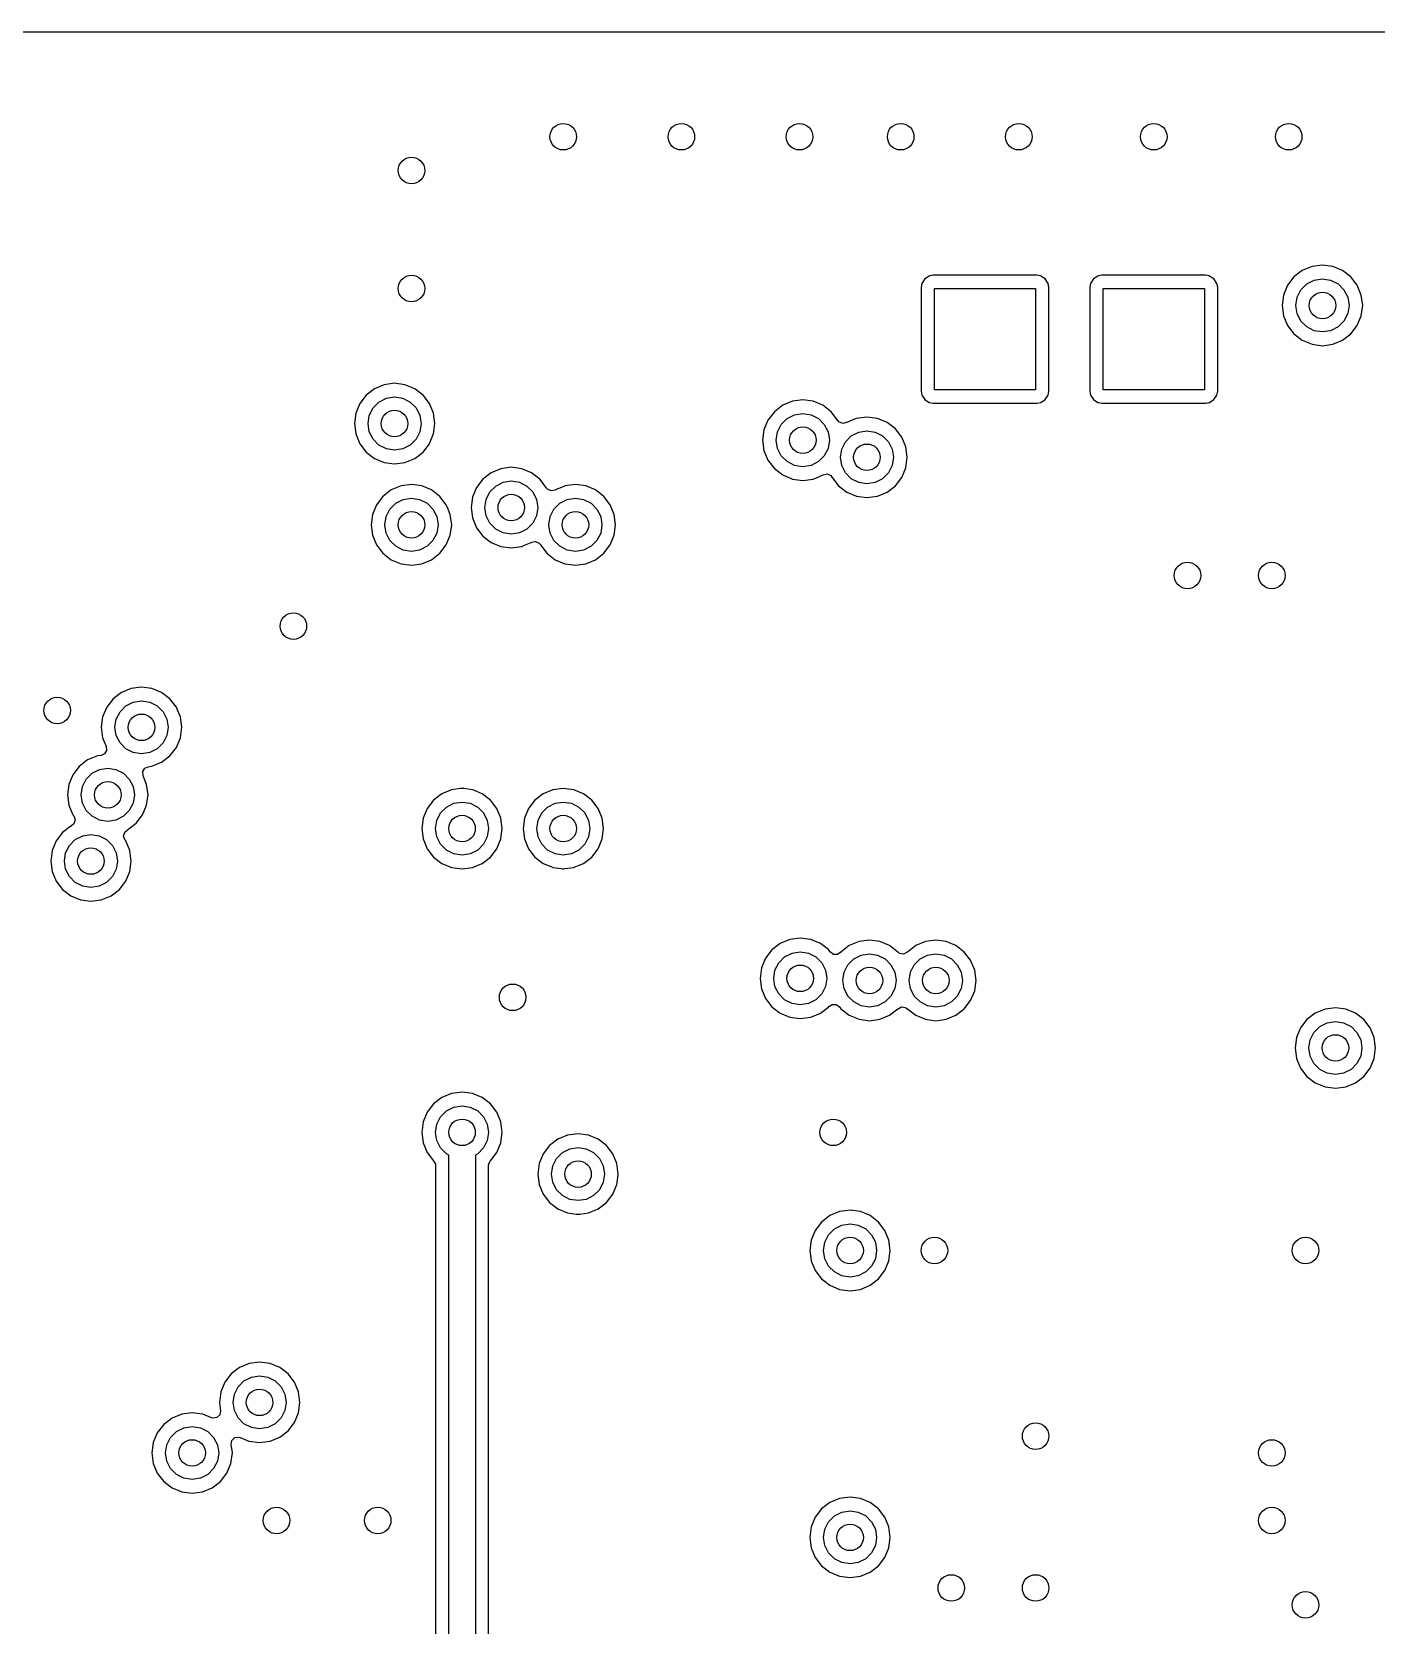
# Model space of a CAD drawing. Extents: x 3.91 to 7.47, y -4.88 to -2.92.
# Drawn here: x 5.654 to 6.451, y -3.86 to -2.915 of the extents above; entities that cross this region are included whole.
import ezdxf

# ---------------------------------------------------------------- set-up
doc = ezdxf.new("R2010")
doc.units = 0
doc.header["$MEASUREMENT"] = 0
doc.layers.add('BLACK', color=7, linetype='CONTINUOUS')

msp = doc.modelspace()

# ---------------------------------------------------------------- linework, layer by layer
at = {"layer": 'BLACK', "linetype": 'CONTINUOUS'}
for p, q in [((3.91047, -2.91541), (7.46688, -2.91541)), ((6.40675, -3.05687), (6.40181, -3.06066)), ((6.4125, -3.05448), (6.40675, -3.05687)), ((6.41867, -3.05367), (6.4125, -3.05448)), ((6.42485, -3.05448), (6.41867, -3.05367)), ((6.4306, -3.05687), (6.42485, -3.05448)), ((6.43554, -3.06066), (6.4306, -3.05687)), ((6.18124, -3.06444), (6.18078, -3.06674)), ((6.18078, -3.06674), (6.18078, -3.12829)), ((6.18298, -3.06183), (6.18124, -3.06444)), ((6.18559, -3.06008), (6.18298, -3.06183)), ((6.18597, -3.06001), (6.18559, -3.06008)), ((6.18686, -3.05983), (6.18597, -3.06001)), ((6.18597, -3.06001), (6.18597, -3.06001)), ((6.1879, -3.05962), (6.18686, -3.05983)), ((6.24945, -3.05962), (6.1879, -3.05962)), ((6.18867, -3.12752), (6.18867, -3.06752)), ((6.18867, -3.06752), (6.24867, -3.06752)), ((6.24867, -3.06752), (6.24867, -3.12752)), ((6.25049, -3.05983), (6.24945, -3.05962)), ((6.25138, -3.06001), (6.25049, -3.05983)), ((6.25175, -3.06008), (6.25138, -3.06001)), ((6.25138, -3.06001), (6.25138, -3.06001)), ((6.25437, -3.06183), (6.25175, -3.06008)), ((6.25611, -3.06444), (6.25437, -3.06183)), ((6.25657, -3.06674), (6.25611, -3.06444)), ((6.25657, -3.12829), (6.25657, -3.06674)), ((6.28124, -3.06444), (6.28078, -3.06674)), ((6.28078, -3.06674), (6.28078, -3.12829)), ((6.28298, -3.06183), (6.28124, -3.06444)), ((6.28559, -3.06008), (6.28298, -3.06183)), ((6.28597, -3.06001), (6.28559, -3.06008)), ((6.28686, -3.05983), (6.28597, -3.06001)), ((6.28597, -3.06001), (6.28597, -3.06001)), ((6.2879, -3.05962), (6.28686, -3.05983)), ((6.34945, -3.05962), (6.2879, -3.05962)), ((6.28867, -3.12752), (6.28867, -3.06752)), ((6.28867, -3.06752), (6.34867, -3.06752)), ((6.34867, -3.06752), (6.34867, -3.12752)), ((6.35049, -3.05983), (6.34945, -3.05962)), ((6.35138, -3.06001), (6.35049, -3.05983)), ((6.35175, -3.06008), (6.35138, -3.06001)), ((6.35138, -3.06001), (6.35138, -3.06001)), ((6.35437, -3.06183), (6.35175, -3.06008)), ((6.35611, -3.06444), (6.35437, -3.06183)), ((6.35657, -3.06674), (6.35611, -3.06444)), ((6.35657, -3.12829), (6.35657, -3.06674)), ((6.39802, -3.06559), (6.39564, -3.07135)), ((6.40181, -3.06066), (6.39802, -3.06559)), ((6.4037, -3.07265), (6.40593, -3.06826)), ((6.40593, -3.06826), (6.40942, -3.06478)), ((6.40942, -3.06478), (6.41381, -3.06254)), ((6.41381, -3.06254), (6.41867, -3.06177)), ((6.41867, -3.06177), (6.42354, -3.06254)), ((6.42354, -3.06254), (6.42793, -3.06478)), ((6.42793, -3.06478), (6.43142, -3.06826)), ((6.43142, -3.06826), (6.43365, -3.07265)), ((6.43933, -3.06559), (6.43554, -3.06066)), ((6.44171, -3.07135), (6.43933, -3.06559)), ((6.39564, -3.07135), (6.39483, -3.07752)), ((6.39483, -3.07752), (6.39564, -3.08369)), ((6.40293, -3.07752), (6.4037, -3.07265)), ((6.4037, -3.08238), (6.40293, -3.07752)), ((6.43365, -3.07265), (6.43442, -3.07752)), ((6.43442, -3.07752), (6.43365, -3.08238)), ((6.44252, -3.07752), (6.44171, -3.07135)), ((6.44171, -3.08369), (6.44252, -3.07752)), ((6.39564, -3.08369), (6.39802, -3.08944)), ((6.40593, -3.08677), (6.4037, -3.08238)), ((6.40942, -3.09026), (6.40593, -3.08677)), ((6.43142, -3.08677), (6.42793, -3.09026)), ((6.43365, -3.08238), (6.43142, -3.08677)), ((6.43933, -3.08944), (6.44171, -3.08369)), ((6.39802, -3.08944), (6.40181, -3.09438)), ((6.40181, -3.09438), (6.40675, -3.09817)), ((6.41381, -3.09249), (6.40942, -3.09026)), ((6.41867, -3.09326), (6.41381, -3.09249)), ((6.42354, -3.09249), (6.41867, -3.09326)), ((6.42793, -3.09026), (6.42354, -3.09249)), ((6.4306, -3.09817), (6.43554, -3.09438)), ((6.43554, -3.09438), (6.43933, -3.08944)), ((6.40675, -3.09817), (6.4125, -3.10055)), ((6.4125, -3.10055), (6.41867, -3.10136)), ((6.41867, -3.10136), (6.42485, -3.10055)), ((6.42485, -3.10055), (6.4306, -3.09817)), ((5.8625, -3.12448), (5.85675, -3.12687)), ((5.86867, -3.12367), (5.8625, -3.12448)), ((5.87485, -3.12448), (5.86867, -3.12367)), ((5.8806, -3.12687), (5.87485, -3.12448)), ((5.85181, -3.13066), (5.84802, -3.13559)), ((5.85675, -3.12687), (5.85181, -3.13066)), ((5.85942, -3.13478), (5.86381, -3.13254)), ((5.86381, -3.13254), (5.86867, -3.13177)), ((5.86867, -3.13177), (5.87354, -3.13254)), ((5.87354, -3.13254), (5.87793, -3.13478)), ((5.88246, -3.12829), (5.8806, -3.12687)), ((5.88554, -3.13066), (5.88246, -3.12829)), ((5.88933, -3.13559), (5.88554, -3.13066)), ((6.10449, -3.1343), (6.09874, -3.13668)), ((6.11066, -3.13349), (6.10449, -3.1343)), ((6.11684, -3.1343), (6.11066, -3.13349)), ((6.12259, -3.13668), (6.11684, -3.1343)), ((6.18078, -3.12829), (6.18124, -3.1306)), ((6.18124, -3.1306), (6.18298, -3.13321)), ((6.18298, -3.13321), (6.18559, -3.13495)), ((6.24867, -3.12752), (6.18867, -3.12752)), ((6.25175, -3.13495), (6.25437, -3.13321)), ((6.25437, -3.13321), (6.25611, -3.1306)), ((6.25611, -3.1306), (6.25657, -3.12829)), ((6.28078, -3.12829), (6.28124, -3.1306)), ((6.28124, -3.1306), (6.28298, -3.13321)), ((6.28298, -3.13321), (6.28559, -3.13495)), ((6.34867, -3.12752), (6.28867, -3.12752)), ((6.35175, -3.13495), (6.35437, -3.13321)), ((6.35437, -3.13321), (6.35611, -3.1306)), ((6.35611, -3.1306), (6.35657, -3.12829)), ((5.84564, -3.14135), (5.84483, -3.14752)), ((5.84802, -3.13559), (5.84564, -3.14135)), ((5.85293, -3.14752), (5.8537, -3.14265)), ((5.8537, -3.14265), (5.85593, -3.13826)), ((5.85593, -3.13826), (5.85942, -3.13478)), ((5.87793, -3.13478), (5.88142, -3.13826)), ((5.88142, -3.13826), (5.88365, -3.14265)), ((5.88365, -3.14265), (5.88442, -3.14752)), ((5.89171, -3.14135), (5.88933, -3.13559)), ((5.89252, -3.14752), (5.89171, -3.14135)), ((6.0938, -3.14047), (6.09001, -3.14541)), ((6.09874, -3.13668), (6.0938, -3.14047)), ((6.10141, -3.14459), (6.1058, -3.14236)), ((6.1058, -3.14236), (6.11066, -3.14159)), ((6.11066, -3.14159), (6.11553, -3.14236)), ((6.11553, -3.14236), (6.11992, -3.14459)), ((6.12753, -3.14047), (6.12259, -3.13668)), ((6.13132, -3.14541), (6.12753, -3.14047)), ((6.14867, -3.14367), (6.1425, -3.14448)), ((6.15485, -3.14448), (6.14867, -3.14367)), ((6.18559, -3.13495), (6.18597, -3.13503)), ((6.18597, -3.13503), (6.18597, -3.13503)), ((6.18597, -3.13503), (6.18686, -3.1352)), ((6.18686, -3.1352), (6.1879, -3.13541)), ((6.1879, -3.13541), (6.24945, -3.13541)), ((6.24945, -3.13541), (6.25049, -3.1352)), ((6.25049, -3.1352), (6.25138, -3.13503)), ((6.25138, -3.13503), (6.25175, -3.13495)), ((6.25138, -3.13503), (6.25138, -3.13503)), ((6.28559, -3.13495), (6.28597, -3.13503)), ((6.28597, -3.13503), (6.28597, -3.13503)), ((6.28597, -3.13503), (6.28686, -3.1352)), ((6.28686, -3.1352), (6.2879, -3.13541)), ((6.2879, -3.13541), (6.34945, -3.13541)), ((6.34945, -3.13541), (6.35049, -3.1352)), ((6.35049, -3.1352), (6.35138, -3.13503)), ((6.35138, -3.13503), (6.35175, -3.13495)), ((6.35138, -3.13503), (6.35138, -3.13503)), ((5.84483, -3.14752), (5.84564, -3.15369)), ((5.8537, -3.15238), (5.85293, -3.14752)), ((5.85593, -3.15677), (5.8537, -3.15238)), ((5.88365, -3.15238), (5.88142, -3.15677)), ((5.88442, -3.14752), (5.88365, -3.15238)), ((5.89171, -3.15369), (5.89252, -3.14752)), ((6.08763, -3.15116), (6.08682, -3.15733)), ((6.09001, -3.14541), (6.08763, -3.15116)), ((6.09492, -3.15733), (6.09569, -3.15247)), ((6.09569, -3.15247), (6.09792, -3.14808)), ((6.09792, -3.14808), (6.10141, -3.14459)), ((6.11992, -3.14459), (6.1234, -3.14808)), ((6.1234, -3.14808), (6.12564, -3.15247)), ((6.12564, -3.15247), (6.12641, -3.15733)), ((6.13138, -3.14558), (6.13132, -3.14541)), ((6.13211, -3.14647), (6.13138, -3.14558)), ((6.13431, -3.14745), (6.13211, -3.14647)), ((6.13663, -3.14696), (6.13431, -3.14745)), ((6.13675, -3.14687), (6.13663, -3.14696)), ((6.13999, -3.14553), (6.13675, -3.14687)), ((6.13942, -3.15478), (6.14381, -3.15254)), ((6.14227, -3.14458), (6.13999, -3.14553)), ((6.1425, -3.14448), (6.14227, -3.14458)), ((6.14381, -3.15254), (6.14867, -3.15177)), ((6.14867, -3.15177), (6.15354, -3.15254)), ((6.15354, -3.15254), (6.15793, -3.15478)), ((6.1606, -3.14687), (6.15485, -3.14448)), ((6.16554, -3.15066), (6.1606, -3.14687)), ((6.16933, -3.15559), (6.16554, -3.15066)), ((5.84564, -3.15369), (5.84802, -3.15944)), ((5.84802, -3.15944), (5.85181, -3.16438)), ((5.85942, -3.16026), (5.85593, -3.15677)), ((5.86381, -3.16249), (5.85942, -3.16026)), ((5.86867, -3.16326), (5.86381, -3.16249)), ((5.87354, -3.16249), (5.86867, -3.16326)), ((5.87793, -3.16026), (5.87354, -3.16249)), ((5.88142, -3.15677), (5.87793, -3.16026)), ((5.88554, -3.16438), (5.88933, -3.15944)), ((5.88933, -3.15944), (5.8902, -3.15733)), ((5.8902, -3.15733), (5.89171, -3.15369)), ((6.08682, -3.15733), (6.08763, -3.16351)), ((6.09569, -3.1622), (6.09492, -3.15733)), ((6.09792, -3.16659), (6.09569, -3.1622)), ((6.12564, -3.1622), (6.1234, -3.16659)), ((6.12641, -3.15733), (6.12564, -3.1622)), ((6.13293, -3.16752), (6.1337, -3.16265)), ((6.1337, -3.16265), (6.13593, -3.15826)), ((6.13593, -3.15826), (6.13942, -3.15478)), ((6.15793, -3.15478), (6.16142, -3.15826)), ((6.16142, -3.15826), (6.16365, -3.16265)), ((6.16365, -3.16265), (6.16442, -3.16752)), ((6.17171, -3.16135), (6.16933, -3.15559)), ((6.17252, -3.16752), (6.17171, -3.16135)), ((5.85181, -3.16438), (5.85675, -3.16817)), ((5.85675, -3.16817), (5.8625, -3.17055)), ((5.8625, -3.17055), (5.86867, -3.17136)), ((5.86867, -3.17136), (5.87485, -3.17055)), ((5.87485, -3.17055), (5.8806, -3.16817)), ((5.8806, -3.16817), (5.88554, -3.16438)), ((6.08763, -3.16351), (6.09001, -3.16926)), ((6.09001, -3.16926), (6.0938, -3.1742)), ((6.10141, -3.17008), (6.09792, -3.16659)), ((6.1058, -3.17231), (6.10141, -3.17008)), ((6.11992, -3.17008), (6.11553, -3.17231)), ((6.1234, -3.16659), (6.11992, -3.17008)), ((6.1337, -3.17238), (6.13293, -3.16752)), ((6.16442, -3.16752), (6.16365, -3.17238)), ((6.17171, -3.17369), (6.17252, -3.16752)), ((5.921, -3.18044), (5.91721, -3.18537)), ((5.92594, -3.17665), (5.921, -3.18044)), ((5.93169, -3.17426), (5.92594, -3.17665)), ((5.93786, -3.17345), (5.93169, -3.17426)), ((5.93299, -3.18232), (5.93786, -3.18155)), ((5.94403, -3.17426), (5.93786, -3.17345)), ((5.93786, -3.18155), (5.94273, -3.18232)), ((5.94978, -3.17665), (5.94403, -3.17426)), ((5.95472, -3.18044), (5.94978, -3.17665)), ((5.95851, -3.18537), (5.95472, -3.18044)), ((6.0938, -3.1742), (6.09874, -3.17799)), ((6.09874, -3.17799), (6.10449, -3.18037)), ((6.10449, -3.18037), (6.11066, -3.18118)), ((6.11066, -3.17308), (6.1058, -3.17231)), ((6.11553, -3.17231), (6.11066, -3.17308)), ((6.11066, -3.18118), (6.11684, -3.18037)), ((6.11684, -3.18037), (6.11908, -3.17944)), ((6.11908, -3.17944), (6.12235, -3.17808)), ((6.12235, -3.17808), (6.12259, -3.17799)), ((6.12259, -3.17799), (6.12271, -3.17789)), ((6.12271, -3.17789), (6.12503, -3.1774)), ((6.12503, -3.1774), (6.12723, -3.17838)), ((6.12723, -3.17838), (6.12796, -3.17928)), ((6.12796, -3.17928), (6.12802, -3.17944)), ((6.12802, -3.17944), (6.13181, -3.18438)), ((6.13593, -3.17677), (6.1337, -3.17238)), ((6.13942, -3.18026), (6.13593, -3.17677)), ((6.14381, -3.18249), (6.13942, -3.18026)), ((6.15793, -3.18026), (6.15354, -3.18249)), ((6.16142, -3.17677), (6.15793, -3.18026)), ((6.16365, -3.17238), (6.16142, -3.17677)), ((6.16554, -3.18438), (6.16933, -3.17944)), ((6.16933, -3.17944), (6.17171, -3.17369)), ((5.86181, -3.19066), (5.85802, -3.19559)), ((5.86675, -3.18687), (5.86181, -3.19066)), ((5.8725, -3.18448), (5.86675, -3.18687)), ((5.87867, -3.18367), (5.8725, -3.18448)), ((5.88485, -3.18448), (5.87867, -3.18367)), ((5.8906, -3.18687), (5.88485, -3.18448)), ((5.89554, -3.19066), (5.8906, -3.18687)), ((5.89933, -3.19559), (5.89554, -3.19066)), ((5.91483, -3.19113), (5.91401, -3.1973)), ((5.91721, -3.18537), (5.91483, -3.19113)), ((5.92288, -3.19243), (5.92512, -3.18804)), ((5.92512, -3.18804), (5.9286, -3.18456)), ((5.9286, -3.18456), (5.93299, -3.18232)), ((5.94273, -3.18232), (5.94712, -3.18456)), ((5.94712, -3.18456), (5.9506, -3.18804)), ((5.9506, -3.18804), (5.95284, -3.19243)), ((5.95858, -3.18555), (5.95851, -3.18537)), ((5.95932, -3.18646), (5.95858, -3.18555)), ((5.96152, -3.18744), (5.95932, -3.18646)), ((5.96383, -3.18695), (5.96152, -3.18744)), ((5.96394, -3.18687), (5.96383, -3.18695)), ((5.96754, -3.18537), (5.96394, -3.18687)), ((5.96945, -3.18458), (5.96754, -3.18537)), ((5.96969, -3.18448), (5.96945, -3.18458)), ((5.97586, -3.18367), (5.96969, -3.18448)), ((5.98203, -3.18448), (5.97586, -3.18367)), ((5.98778, -3.18687), (5.98203, -3.18448)), ((5.99272, -3.19066), (5.98778, -3.18687)), ((5.99651, -3.19559), (5.99272, -3.19066)), ((6.13181, -3.18438), (6.13675, -3.18817)), ((6.13675, -3.18817), (6.1425, -3.19055)), ((6.1425, -3.19055), (6.14867, -3.19136)), ((6.14867, -3.18326), (6.14381, -3.18249)), ((6.15354, -3.18249), (6.14867, -3.18326)), ((6.14867, -3.19136), (6.15485, -3.19055)), ((6.15485, -3.19055), (6.1606, -3.18817)), ((6.1606, -3.18817), (6.16145, -3.18752)), ((6.16145, -3.18752), (6.16554, -3.18438)), ((5.85802, -3.19559), (5.85564, -3.20135)), ((5.8637, -3.20265), (5.86593, -3.19826)), ((5.86593, -3.19826), (5.86942, -3.19478)), ((5.86942, -3.19478), (5.87381, -3.19254)), ((5.87381, -3.19254), (5.87867, -3.19177)), ((5.87867, -3.19177), (5.88354, -3.19254)), ((5.88354, -3.19254), (5.88793, -3.19478)), ((5.88793, -3.19478), (5.89142, -3.19826)), ((5.89142, -3.19826), (5.89365, -3.20265)), ((5.90003, -3.1973), (5.89933, -3.19559)), ((5.90171, -3.20135), (5.90003, -3.1973)), ((5.91401, -3.1973), (5.91483, -3.20347)), ((5.92211, -3.1973), (5.92288, -3.19243)), ((5.92288, -3.20216), (5.92211, -3.1973)), ((5.95284, -3.19243), (5.95361, -3.1973)), ((5.95361, -3.1973), (5.95284, -3.20216)), ((5.96088, -3.20265), (5.96312, -3.19826)), ((5.96312, -3.19826), (5.9666, -3.19478)), ((5.9666, -3.19478), (5.97099, -3.19254)), ((5.97099, -3.19254), (5.97586, -3.19177)), ((5.97586, -3.19177), (5.98073, -3.19254)), ((5.98073, -3.19254), (5.98512, -3.19478)), ((5.98512, -3.19478), (5.9886, -3.19826)), ((5.9886, -3.19826), (5.99084, -3.20265)), ((5.99889, -3.20135), (5.99651, -3.19559)), ((5.85564, -3.20135), (5.85483, -3.20752)), ((5.85483, -3.20752), (5.85564, -3.21369)), ((5.86293, -3.20752), (5.8637, -3.20265)), ((5.8637, -3.21238), (5.86293, -3.20752)), ((5.89365, -3.20265), (5.89442, -3.20752)), ((5.89442, -3.20752), (5.89365, -3.21238)), ((5.90252, -3.20752), (5.90171, -3.20135)), ((5.90171, -3.21369), (5.90252, -3.20752)), ((5.91483, -3.20347), (5.91721, -3.20922)), ((5.91721, -3.20922), (5.921, -3.21416)), ((5.92512, -3.20655), (5.92288, -3.20216)), ((5.9286, -3.21004), (5.92512, -3.20655)), ((5.9506, -3.20655), (5.94712, -3.21004)), ((5.95284, -3.20216), (5.9506, -3.20655)), ((5.96011, -3.20752), (5.96088, -3.20265)), ((5.96088, -3.21238), (5.96011, -3.20752)), ((5.99084, -3.20265), (5.99161, -3.20752)), ((5.99161, -3.20752), (5.99084, -3.21238)), ((5.99971, -3.20752), (5.99889, -3.20135)), ((5.99889, -3.21369), (5.99971, -3.20752)), ((5.85564, -3.21369), (5.85802, -3.21944)), ((5.85802, -3.21944), (5.86181, -3.22438)), ((5.86593, -3.21677), (5.8637, -3.21238)), ((5.86942, -3.22026), (5.86593, -3.21677)), ((5.89142, -3.21677), (5.88793, -3.22026)), ((5.89365, -3.21238), (5.89142, -3.21677)), ((5.89554, -3.22438), (5.89933, -3.21944)), ((5.89933, -3.21944), (5.90171, -3.21369)), ((5.921, -3.21416), (5.92594, -3.21795)), ((5.92594, -3.21795), (5.93169, -3.22033)), ((5.93299, -3.21227), (5.9286, -3.21004)), ((5.93786, -3.21305), (5.93299, -3.21227)), ((5.94273, -3.21227), (5.93786, -3.21305)), ((5.94712, -3.21004), (5.94273, -3.21227)), ((5.94569, -3.21964), (5.94955, -3.21805)), ((5.94955, -3.21805), (5.94978, -3.21795)), ((5.94978, -3.21795), (5.94989, -3.21786)), ((5.94989, -3.21786), (5.9522, -3.21737)), ((5.9522, -3.21737), (5.9544, -3.21835)), ((5.9544, -3.21835), (5.95513, -3.21926)), ((5.95513, -3.21926), (5.95521, -3.21944)), ((5.95521, -3.21944), (5.959, -3.22438)), ((5.96312, -3.21677), (5.96088, -3.21238)), ((5.9666, -3.22026), (5.96312, -3.21677)), ((5.9886, -3.21677), (5.98512, -3.22026)), ((5.99084, -3.21238), (5.9886, -3.21677)), ((5.99272, -3.22438), (5.99651, -3.21944)), ((5.99651, -3.21944), (5.99889, -3.21369)), ((5.86181, -3.22438), (5.86675, -3.22817)), ((5.86675, -3.22817), (5.8725, -3.23055)), ((5.87381, -3.22249), (5.86942, -3.22026)), ((5.87867, -3.22326), (5.87381, -3.22249)), ((5.88354, -3.22249), (5.87867, -3.22326)), ((5.88793, -3.22026), (5.88354, -3.22249)), ((5.88485, -3.23055), (5.8906, -3.22817)), ((5.8906, -3.22817), (5.89554, -3.22438)), ((5.93169, -3.22033), (5.93786, -3.22114)), ((5.93786, -3.22114), (5.94403, -3.22033)), ((5.94403, -3.22033), (5.94569, -3.21964)), ((5.959, -3.22438), (5.96394, -3.22817)), ((5.96394, -3.22817), (5.96969, -3.23055)), ((5.97099, -3.22249), (5.9666, -3.22026)), ((5.97586, -3.22326), (5.97099, -3.22249)), ((5.98073, -3.22249), (5.97586, -3.22326)), ((5.98512, -3.22026), (5.98073, -3.22249)), ((5.98203, -3.23055), (5.98778, -3.22817)), ((5.98778, -3.22817), (5.99272, -3.22438)), ((5.8725, -3.23055), (5.87867, -3.23136)), ((5.87867, -3.23136), (5.88485, -3.23055)), ((5.96969, -3.23055), (5.97586, -3.23136)), ((5.97586, -3.23136), (5.98203, -3.23055)), ((5.71867, -3.30367), (5.7125, -3.30448)), ((5.72485, -3.30448), (5.71867, -3.30367)), ((5.70181, -3.31066), (5.69802, -3.31559)), ((5.70675, -3.30687), (5.70181, -3.31066)), ((5.7125, -3.30448), (5.70675, -3.30687)), ((5.70942, -3.31478), (5.71381, -3.31254)), ((5.71381, -3.31254), (5.71867, -3.31177)), ((5.71867, -3.31177), (5.72354, -3.31254)), ((5.72354, -3.31254), (5.72793, -3.31478)), ((5.7306, -3.30687), (5.72485, -3.30448)), ((5.73554, -3.31066), (5.7306, -3.30687)), ((5.73933, -3.31559), (5.73554, -3.31066)), ((5.69564, -3.32135), (5.69483, -3.32752)), ((5.69802, -3.31559), (5.69564, -3.32135)), ((5.70293, -3.32752), (5.7037, -3.32265)), ((5.7037, -3.32265), (5.70593, -3.31826)), ((5.70593, -3.31826), (5.70942, -3.31478)), ((5.72793, -3.31478), (5.73142, -3.31826)), ((5.73142, -3.31826), (5.73365, -3.32265)), ((5.73365, -3.32265), (5.73442, -3.32752)), ((5.74023, -3.31777), (5.73933, -3.31559)), ((5.74171, -3.32135), (5.74023, -3.31777)), ((5.74252, -3.32752), (5.74171, -3.32135)), ((5.69483, -3.32752), (5.69564, -3.33369)), ((5.7037, -3.33238), (5.70293, -3.32752)), ((5.70593, -3.33677), (5.7037, -3.33238)), ((5.73365, -3.33238), (5.73142, -3.33677)), ((5.73442, -3.32752), (5.73365, -3.33238)), ((5.74171, -3.33369), (5.74252, -3.32752)), ((5.69564, -3.33369), (5.69754, -3.33827)), ((5.69796, -3.34124), (5.69671, -3.3433)), ((5.69754, -3.33827), (5.69778, -3.33884)), ((5.69778, -3.33884), (5.69796, -3.34124)), ((5.70942, -3.34026), (5.70593, -3.33677)), ((5.71381, -3.34249), (5.70942, -3.34026)), ((5.72793, -3.34026), (5.72354, -3.34249)), ((5.73142, -3.33677), (5.72793, -3.34026)), ((5.73554, -3.34438), (5.73933, -3.33944)), ((5.73933, -3.33944), (5.74171, -3.33369)), ((5.68181, -3.35066), (5.67802, -3.35559)), ((5.68675, -3.34687), (5.68181, -3.35066)), ((5.6925, -3.34448), (5.68675, -3.34687)), ((5.69468, -3.3442), (5.6925, -3.34448)), ((5.69671, -3.3433), (5.69468, -3.3442)), ((5.71867, -3.34326), (5.71381, -3.34249)), ((5.72354, -3.34249), (5.71867, -3.34326)), ((5.72064, -3.35174), (5.72267, -3.35084)), ((5.72267, -3.35084), (5.72485, -3.35055)), ((5.72485, -3.35055), (5.7306, -3.34817)), ((5.7306, -3.34817), (5.73554, -3.34438)), ((5.67802, -3.35559), (5.67564, -3.36135)), ((5.6837, -3.36265), (5.68593, -3.35826)), ((5.68593, -3.35826), (5.68942, -3.35478)), ((5.68942, -3.35478), (5.69381, -3.35254)), ((5.69381, -3.35254), (5.69867, -3.35177)), ((5.69867, -3.35177), (5.70354, -3.35254)), ((5.70354, -3.35254), (5.70793, -3.35478)), ((5.70793, -3.35478), (5.71142, -3.35826)), ((5.71142, -3.35826), (5.71365, -3.36265)), ((5.71938, -3.35379), (5.72064, -3.35174)), ((5.71957, -3.35619), (5.71938, -3.35379)), ((5.72171, -3.36135), (5.71957, -3.35619)), ((5.67564, -3.36135), (5.67483, -3.36752)), ((5.67483, -3.36752), (5.67564, -3.37369)), ((5.68293, -3.36752), (5.6837, -3.36265)), ((5.6837, -3.37238), (5.68293, -3.36752)), ((5.71365, -3.36265), (5.71442, -3.36752)), ((5.71442, -3.36752), (5.71365, -3.37238)), ((5.72252, -3.36752), (5.72171, -3.36135)), ((5.72171, -3.37369), (5.72252, -3.36752)), ((5.89675, -3.36687), (5.89181, -3.37066)), ((5.90139, -3.36494), (5.89675, -3.36687)), ((5.90227, -3.36458), (5.90139, -3.36494)), ((5.9025, -3.36448), (5.90227, -3.36458)), ((5.90767, -3.3638), (5.9025, -3.36448)), ((5.90842, -3.3637), (5.90767, -3.3638)), ((5.90867, -3.36367), (5.90842, -3.3637)), ((5.90893, -3.3637), (5.90867, -3.36367)), ((5.90968, -3.3638), (5.90893, -3.3637)), ((5.91485, -3.36448), (5.90968, -3.3638)), ((5.91508, -3.36458), (5.91485, -3.36448)), ((5.91596, -3.36494), (5.91508, -3.36458)), ((5.9206, -3.36687), (5.91596, -3.36494)), ((5.92554, -3.37066), (5.9206, -3.36687)), ((5.95675, -3.36687), (5.95181, -3.37066)), ((5.9625, -3.36448), (5.95675, -3.36687)), ((5.96867, -3.36367), (5.9625, -3.36448)), ((5.97485, -3.36448), (5.96867, -3.36367)), ((5.9806, -3.36687), (5.97485, -3.36448)), ((5.98554, -3.37066), (5.9806, -3.36687)), ((5.67564, -3.37369), (5.67802, -3.37944)), ((5.67802, -3.37944), (5.67818, -3.37964)), ((5.67818, -3.37964), (5.6785, -3.38006)), ((5.68593, -3.37677), (5.6837, -3.37238)), ((5.68942, -3.38026), (5.68593, -3.37677)), ((5.71142, -3.37677), (5.70793, -3.38026)), ((5.71365, -3.37238), (5.71142, -3.37677)), ((5.71554, -3.38438), (5.71933, -3.37944)), ((5.71933, -3.37944), (5.72171, -3.37369)), ((5.88802, -3.37559), (5.88564, -3.38135)), ((5.89181, -3.37066), (5.88802, -3.37559)), ((5.8937, -3.38265), (5.89593, -3.37826)), ((5.89593, -3.37826), (5.89942, -3.37478)), ((5.89942, -3.37478), (5.90381, -3.37254)), ((5.90381, -3.37254), (5.90867, -3.37177)), ((5.90867, -3.37177), (5.91354, -3.37254)), ((5.91354, -3.37254), (5.91793, -3.37478)), ((5.91793, -3.37478), (5.92142, -3.37826)), ((5.92142, -3.37826), (5.92365, -3.38265)), ((5.92933, -3.37559), (5.92554, -3.37066)), ((5.93171, -3.38135), (5.92933, -3.37559)), ((5.94802, -3.37559), (5.94564, -3.38135)), ((5.95181, -3.37066), (5.94802, -3.37559)), ((5.9537, -3.38265), (5.95593, -3.37826)), ((5.95593, -3.37826), (5.95942, -3.37478)), ((5.95942, -3.37478), (5.96381, -3.37254)), ((5.96381, -3.37254), (5.96867, -3.37177)), ((5.96867, -3.37177), (5.97354, -3.37254)), ((5.97354, -3.37254), (5.97793, -3.37478)), ((5.97793, -3.37478), (5.98142, -3.37826)), ((5.98142, -3.37826), (5.98365, -3.38265)), ((5.98933, -3.37559), (5.98554, -3.37066)), ((5.99171, -3.38135), (5.98933, -3.37559)), ((5.67675, -3.3861), (5.67181, -3.38989)), ((5.67699, -3.386), (5.67675, -3.3861)), ((5.67721, -3.38587), (5.67699, -3.386)), ((5.67862, -3.38464), (5.67718, -3.38581)), ((5.67718, -3.38581), (5.67721, -3.38587)), ((5.6785, -3.38006), (5.67931, -3.38233)), ((5.67931, -3.38233), (5.67862, -3.38464)), ((5.69381, -3.38249), (5.68942, -3.38026)), ((5.69867, -3.38326), (5.69381, -3.38249)), ((5.70354, -3.38249), (5.69867, -3.38326)), ((5.70793, -3.38026), (5.70354, -3.38249)), ((5.70873, -3.38962), (5.71017, -3.38845)), ((5.71014, -3.38839), (5.71036, -3.38827)), ((5.71017, -3.38845), (5.71014, -3.38839)), ((5.71036, -3.38827), (5.7106, -3.38817)), ((5.7106, -3.38817), (5.71145, -3.38752)), ((5.71145, -3.38752), (5.71554, -3.38438)), ((5.88564, -3.38135), (5.88483, -3.38752)), ((5.88483, -3.38752), (5.88564, -3.39369)), ((5.89293, -3.38752), (5.8937, -3.38265)), ((5.8937, -3.39238), (5.89293, -3.38752)), ((5.92365, -3.38265), (5.92442, -3.38752)), ((5.92442, -3.38752), (5.92365, -3.39238)), ((5.93252, -3.38752), (5.93171, -3.38135)), ((5.93171, -3.39369), (5.93252, -3.38752)), ((5.93252, -3.38752), (5.93252, -3.38752)), ((5.94564, -3.38135), (5.94483, -3.38752)), ((5.94483, -3.38752), (5.94564, -3.39369)), ((5.95293, -3.38752), (5.9537, -3.38265)), ((5.9537, -3.39238), (5.95293, -3.38752)), ((5.98365, -3.38265), (5.98442, -3.38752)), ((5.98442, -3.38752), (5.98365, -3.39238)), ((5.99252, -3.38752), (5.99171, -3.38135)), ((5.99171, -3.39369), (5.99252, -3.38752)), ((5.66802, -3.39483), (5.66564, -3.40058)), ((5.67181, -3.38989), (5.66802, -3.39483)), ((5.6737, -3.40188), (5.67593, -3.39749)), ((5.67593, -3.39749), (5.67942, -3.39401)), ((5.67942, -3.39401), (5.68381, -3.39177)), ((5.68381, -3.39177), (5.68867, -3.391)), ((5.68867, -3.391), (5.69354, -3.39177)), ((5.69354, -3.39177), (5.69793, -3.39401)), ((5.69793, -3.39401), (5.70142, -3.39749)), ((5.70142, -3.39749), (5.70365, -3.40188)), ((5.70804, -3.39193), (5.70873, -3.38962)), ((5.70885, -3.3942), (5.70804, -3.39193)), ((5.70933, -3.39483), (5.70885, -3.3942)), ((5.71171, -3.40058), (5.70933, -3.39483)), ((5.88564, -3.39369), (5.88802, -3.39944)), ((5.89593, -3.39677), (5.8937, -3.39238)), ((5.89942, -3.40026), (5.89593, -3.39677)), ((5.92142, -3.39677), (5.91793, -3.40026)), ((5.92365, -3.39238), (5.92142, -3.39677)), ((5.92933, -3.39944), (5.93171, -3.39369)), ((5.94564, -3.39369), (5.94802, -3.39944)), ((5.95593, -3.39677), (5.9537, -3.39238)), ((5.95942, -3.40026), (5.95593, -3.39677)), ((5.98142, -3.39677), (5.97793, -3.40026)), ((5.98365, -3.39238), (5.98142, -3.39677)), ((5.98933, -3.39944), (5.99012, -3.39752)), ((5.99012, -3.39752), (5.99171, -3.39369)), ((5.66564, -3.40058), (5.66483, -3.40675)), ((5.66483, -3.40675), (5.66564, -3.41292)), ((5.67293, -3.40675), (5.6737, -3.40188)), ((5.6737, -3.41162), (5.67293, -3.40675)), ((5.70365, -3.40188), (5.70442, -3.40675)), ((5.70442, -3.40675), (5.70365, -3.41162)), ((5.71252, -3.40675), (5.71171, -3.40058)), ((5.71171, -3.41292), (5.71252, -3.40675)), ((5.88802, -3.39944), (5.89181, -3.40438)), ((5.89181, -3.40438), (5.89675, -3.40817)), ((5.89675, -3.40817), (5.9025, -3.41055)), ((5.90381, -3.40249), (5.89942, -3.40026)), ((5.90867, -3.40326), (5.90381, -3.40249)), ((5.91354, -3.40249), (5.90867, -3.40326)), ((5.91793, -3.40026), (5.91354, -3.40249)), ((5.91485, -3.41055), (5.9206, -3.40817)), ((5.9206, -3.40817), (5.92554, -3.40438)), ((5.92554, -3.40438), (5.92933, -3.39944)), ((5.94802, -3.39944), (5.95181, -3.40438)), ((5.95181, -3.40438), (5.95675, -3.40817)), ((5.95675, -3.40817), (5.96031, -3.40964)), ((5.96381, -3.40249), (5.95942, -3.40026)), ((5.96867, -3.40327), (5.96381, -3.40249)), ((5.97354, -3.40249), (5.96867, -3.40327)), ((5.97793, -3.40026), (5.97354, -3.40249)), ((5.97704, -3.40964), (5.9806, -3.40817)), ((5.9806, -3.40817), (5.98554, -3.40438)), ((5.98554, -3.40438), (5.98933, -3.39944)), ((5.66564, -3.41292), (5.66802, -3.41867)), ((5.67593, -3.41601), (5.6737, -3.41162)), ((5.67942, -3.41949), (5.67593, -3.41601)), ((5.70142, -3.41601), (5.69793, -3.41949)), ((5.70365, -3.41162), (5.70142, -3.41601)), ((5.70933, -3.41867), (5.71171, -3.41292)), ((5.9025, -3.41055), (5.90867, -3.41136)), ((5.90867, -3.41136), (5.91485, -3.41055)), ((5.96031, -3.40964), (5.96227, -3.41045)), ((5.96227, -3.41045), (5.9625, -3.41055)), ((5.9625, -3.41055), (5.96767, -3.41123)), ((5.96767, -3.41123), (5.96842, -3.41133)), ((5.96842, -3.41133), (5.96867, -3.41136)), ((5.96867, -3.41136), (5.96893, -3.41133)), ((5.96893, -3.41133), (5.96968, -3.41123)), ((5.96968, -3.41123), (5.97485, -3.41055)), ((5.97485, -3.41055), (5.97508, -3.41045)), ((5.97508, -3.41045), (5.97704, -3.40964)), ((5.66802, -3.41867), (5.67181, -3.42361)), ((5.67181, -3.42361), (5.67675, -3.4274)), ((5.68381, -3.42173), (5.67942, -3.41949)), ((5.68867, -3.4225), (5.68381, -3.42173)), ((5.69354, -3.42173), (5.68867, -3.4225)), ((5.69793, -3.41949), (5.69354, -3.42173)), ((5.7006, -3.4274), (5.70554, -3.42361)), ((5.70554, -3.42361), (5.70933, -3.41867)), ((5.67675, -3.4274), (5.6825, -3.42978)), ((5.6825, -3.42978), (5.68867, -3.43059)), ((5.68867, -3.43059), (5.69485, -3.42978)), ((5.69485, -3.42978), (5.7006, -3.4274)), ((6.10298, -3.45322), (6.09722, -3.45561)), ((6.10915, -3.45241), (6.10298, -3.45322)), ((6.11532, -3.45322), (6.10915, -3.45241)), ((6.12107, -3.45561), (6.11532, -3.45322)), ((6.14398, -3.45448), (6.13823, -3.45687)), ((6.15015, -3.45367), (6.14398, -3.45448)), ((6.15632, -3.45448), (6.15015, -3.45367)), ((6.16207, -3.45687), (6.15632, -3.45448)), ((6.18333, -3.45448), (6.17758, -3.45687)), ((6.1895, -3.45367), (6.18333, -3.45448)), ((6.19567, -3.45448), (6.1895, -3.45367)), ((6.20142, -3.45687), (6.19567, -3.45448)), ((6.0885, -3.46433), (6.08611, -3.47009)), ((6.09229, -3.4594), (6.0885, -3.46433)), ((6.09722, -3.45561), (6.09229, -3.4594)), ((6.09641, -3.467), (6.09989, -3.46352)), ((6.09989, -3.46352), (6.10428, -3.46128)), ((6.10428, -3.46128), (6.10915, -3.46051)), ((6.10915, -3.46051), (6.11401, -3.46128)), ((6.11401, -3.46128), (6.1184, -3.46352)), ((6.1184, -3.46352), (6.12189, -3.467)), ((6.12601, -3.4594), (6.12107, -3.45561)), ((6.12616, -3.4596), (6.12601, -3.4594)), ((6.12704, -3.46074), (6.12616, -3.4596)), ((6.12883, -3.46204), (6.12704, -3.46074)), ((6.13124, -3.4621), (6.12883, -3.46204)), ((6.13289, -3.46097), (6.13124, -3.4621)), ((6.13295, -3.46104), (6.13289, -3.46097)), ((6.13313, -3.46086), (6.13295, -3.46104)), ((6.13329, -3.46066), (6.13313, -3.46086)), ((6.13823, -3.45687), (6.13329, -3.46066)), ((6.13741, -3.46826), (6.14089, -3.46478)), ((6.14089, -3.46478), (6.14528, -3.46254)), ((6.14528, -3.46254), (6.15015, -3.46177)), ((6.15015, -3.46177), (6.15502, -3.46254)), ((6.15502, -3.46254), (6.15941, -3.46478)), ((6.15941, -3.46478), (6.16289, -3.46826)), ((6.16701, -3.46066), (6.16207, -3.45687)), ((6.16712, -3.4608), (6.16701, -3.46066)), ((6.16806, -3.46148), (6.16712, -3.4608)), ((6.17044, -3.46185), (6.16806, -3.46148)), ((6.17255, -3.46078), (6.17044, -3.46185)), ((6.17264, -3.46066), (6.17255, -3.46078)), ((6.17758, -3.45687), (6.17264, -3.46066)), ((6.17676, -3.46826), (6.18025, -3.46478)), ((6.18025, -3.46478), (6.18464, -3.46254)), ((6.18464, -3.46254), (6.1895, -3.46177)), ((6.1895, -3.46177), (6.19437, -3.46254)), ((6.19437, -3.46254), (6.19876, -3.46478)), ((6.19876, -3.46478), (6.20224, -3.46826)), ((6.20636, -3.46066), (6.20142, -3.45687)), ((6.21015, -3.46559), (6.20636, -3.46066)), ((6.08611, -3.47009), (6.0853, -3.47626)), ((6.0934, -3.47626), (6.09417, -3.47139)), ((6.09417, -3.47139), (6.09641, -3.467)), ((6.12189, -3.467), (6.12412, -3.47139)), ((6.12412, -3.47139), (6.1249, -3.47626)), ((6.1344, -3.47752), (6.13517, -3.47265)), ((6.13517, -3.47265), (6.13741, -3.46826)), ((6.16289, -3.46826), (6.16513, -3.47265)), ((6.16513, -3.47265), (6.1659, -3.47752)), ((6.17375, -3.47752), (6.17452, -3.47265)), ((6.17452, -3.47265), (6.17676, -3.46826)), ((6.20224, -3.46826), (6.20448, -3.47265)), ((6.20448, -3.47265), (6.20525, -3.47752)), ((6.21253, -3.47135), (6.21015, -3.46559)), ((6.21335, -3.47752), (6.21253, -3.47135)), ((6.0853, -3.47626), (6.08611, -3.48243)), ((6.08611, -3.48243), (6.0885, -3.48818)), ((6.09417, -3.48112), (6.0934, -3.47626)), ((6.09641, -3.48551), (6.09417, -3.48112)), ((6.12412, -3.48112), (6.12189, -3.48551)), ((6.1249, -3.47626), (6.12412, -3.48112)), ((6.13517, -3.48238), (6.1344, -3.47752)), ((6.13741, -3.48677), (6.13517, -3.48238)), ((6.16513, -3.48238), (6.16289, -3.48677)), ((6.1659, -3.47752), (6.16513, -3.48238)), ((6.17452, -3.48238), (6.17375, -3.47752)), ((6.17676, -3.48677), (6.17452, -3.48238)), ((6.20448, -3.48238), (6.20224, -3.48677)), ((6.20525, -3.47752), (6.20448, -3.48238)), ((6.21015, -3.48944), (6.21253, -3.48369)), ((6.21253, -3.48369), (6.21335, -3.47752)), ((6.0885, -3.48818), (6.09229, -3.49312)), ((6.09229, -3.49312), (6.09722, -3.49691)), ((6.09989, -3.489), (6.09641, -3.48551)), ((6.10428, -3.49123), (6.09989, -3.489)), ((6.10915, -3.492), (6.10428, -3.49123)), ((6.11401, -3.49123), (6.10915, -3.492)), ((6.1184, -3.489), (6.11401, -3.49123)), ((6.12189, -3.48551), (6.1184, -3.489)), ((6.12107, -3.49691), (6.12601, -3.49312)), ((6.12601, -3.49312), (6.12616, -3.49292)), ((6.12616, -3.49292), (6.12634, -3.49274)), ((6.12634, -3.49274), (6.12641, -3.4928)), ((6.12641, -3.4928), (6.12806, -3.49167)), ((6.12806, -3.49167), (6.13047, -3.49173)), ((6.13047, -3.49173), (6.13226, -3.49303)), ((6.13226, -3.49303), (6.13329, -3.49438)), ((6.14089, -3.49026), (6.13741, -3.48677)), ((6.14528, -3.49249), (6.14089, -3.49026)), ((6.15015, -3.49326), (6.14528, -3.49249)), ((6.15502, -3.49249), (6.15015, -3.49326)), ((6.15941, -3.49026), (6.15502, -3.49249)), ((6.16289, -3.48677), (6.15941, -3.49026)), ((6.16711, -3.49425), (6.16922, -3.49318)), ((6.16922, -3.49318), (6.1716, -3.49356)), ((6.18025, -3.49026), (6.17676, -3.48677)), ((6.18464, -3.49249), (6.18025, -3.49026)), ((6.1895, -3.49326), (6.18464, -3.49249)), ((6.19437, -3.49249), (6.1895, -3.49326)), ((6.19876, -3.49026), (6.19437, -3.49249)), ((6.20224, -3.48677), (6.19876, -3.49026)), ((6.20636, -3.49438), (6.21015, -3.48944)), ((6.09722, -3.49691), (6.10298, -3.49929)), ((6.10298, -3.49929), (6.10915, -3.5001)), ((6.10915, -3.5001), (6.11532, -3.49929)), ((6.11532, -3.49929), (6.12107, -3.49691)), ((6.13329, -3.49438), (6.13823, -3.49817)), ((6.13823, -3.49817), (6.14398, -3.50055)), ((6.14398, -3.50055), (6.15015, -3.50136)), ((6.15015, -3.50136), (6.15632, -3.50055)), ((6.15632, -3.50055), (6.16207, -3.49817)), ((6.16207, -3.49817), (6.16701, -3.49438)), ((6.16701, -3.49438), (6.16711, -3.49425)), ((6.1716, -3.49356), (6.17253, -3.49424)), ((6.17253, -3.49424), (6.17264, -3.49438)), ((6.17264, -3.49438), (6.17758, -3.49817)), ((6.17758, -3.49817), (6.18333, -3.50055)), ((6.18333, -3.50055), (6.1895, -3.50136)), ((6.1895, -3.50136), (6.19567, -3.50055)), ((6.19567, -3.50055), (6.20142, -3.49817)), ((6.20142, -3.49817), (6.20636, -3.49438)), ((6.40951, -3.50066), (6.40572, -3.50559)), ((6.41445, -3.49687), (6.40951, -3.50066)), ((6.4202, -3.49448), (6.41445, -3.49687)), ((6.41712, -3.50478), (6.42151, -3.50254)), ((6.42637, -3.49367), (6.4202, -3.49448)), ((6.42151, -3.50254), (6.42637, -3.50177)), ((6.43254, -3.49448), (6.42637, -3.49367)), ((6.42637, -3.50177), (6.43124, -3.50254)), ((6.43124, -3.50254), (6.43563, -3.50478)), ((6.43829, -3.49687), (6.43254, -3.49448)), ((6.44323, -3.50066), (6.43829, -3.49687)), ((6.44702, -3.50559), (6.44323, -3.50066)), ((6.40334, -3.51135), (6.40253, -3.51752)), ((6.40572, -3.50559), (6.40334, -3.51135)), ((6.41139, -3.51265), (6.41363, -3.50826)), ((6.41363, -3.50826), (6.41712, -3.50478)), ((6.43563, -3.50478), (6.43911, -3.50826)), ((6.43911, -3.50826), (6.44135, -3.51265)), ((6.4494, -3.51135), (6.44702, -3.50559)), ((6.45022, -3.51752), (6.4494, -3.51135)), ((6.40253, -3.51752), (6.40334, -3.52369)), ((6.41062, -3.51752), (6.41139, -3.51265)), ((6.41139, -3.52238), (6.41062, -3.51752)), ((6.44135, -3.51265), (6.44212, -3.51752)), ((6.44212, -3.51752), (6.44135, -3.52238)), ((6.4494, -3.52369), (6.45022, -3.51752)), ((6.40334, -3.52369), (6.40572, -3.52944)), ((6.40572, -3.52944), (6.40951, -3.53438)), ((6.41363, -3.52677), (6.41139, -3.52238)), ((6.41712, -3.53026), (6.41363, -3.52677)), ((6.42151, -3.53249), (6.41712, -3.53026)), ((6.43563, -3.53026), (6.43124, -3.53249)), ((6.43911, -3.52677), (6.43563, -3.53026)), ((6.44135, -3.52238), (6.43911, -3.52677)), ((6.44323, -3.53438), (6.44702, -3.52944)), ((6.44702, -3.52944), (6.4494, -3.52369)), ((6.40951, -3.53438), (6.41445, -3.53817)), ((6.41445, -3.53817), (6.4202, -3.54055)), ((6.42637, -3.53326), (6.42151, -3.53249)), ((6.43124, -3.53249), (6.42637, -3.53326)), ((6.43254, -3.54055), (6.43829, -3.53817)), ((6.43829, -3.53817), (6.44323, -3.53438)), ((5.89675, -3.54687), (5.89181, -3.55066)), ((5.9025, -3.54448), (5.89675, -3.54687)), ((5.90867, -3.54367), (5.9025, -3.54448)), ((5.91485, -3.54448), (5.90867, -3.54367)), ((5.9206, -3.54687), (5.91485, -3.54448)), ((5.92145, -3.54752), (5.9206, -3.54687)), ((5.92554, -3.55066), (5.92145, -3.54752)), ((6.4202, -3.54055), (6.42637, -3.54136)), ((6.42637, -3.54136), (6.43254, -3.54055)), ((5.88802, -3.55559), (5.88564, -3.56135)), ((5.89181, -3.55066), (5.88802, -3.55559)), ((5.8937, -3.56265), (5.89593, -3.55826)), ((5.89593, -3.55826), (5.89942, -3.55478)), ((5.89942, -3.55478), (5.90381, -3.55254)), ((5.90381, -3.55254), (5.90867, -3.55177)), ((5.90867, -3.55177), (5.91354, -3.55254)), ((5.91354, -3.55254), (5.91793, -3.55478)), ((5.91793, -3.55478), (5.92142, -3.55826)), ((5.92142, -3.55826), (5.92365, -3.56265)), ((5.92933, -3.55559), (5.92554, -3.55066)), ((5.93171, -3.56135), (5.92933, -3.55559)), ((5.88564, -3.56135), (5.88483, -3.56752)), ((5.88483, -3.56752), (5.88564, -3.57369)), ((5.89293, -3.56752), (5.8937, -3.56265)), ((5.8937, -3.57238), (5.89293, -3.56752)), ((5.92365, -3.56265), (5.92442, -3.56752)), ((5.92442, -3.56752), (5.92365, -3.57238)), ((5.93252, -3.56752), (5.93171, -3.56135)), ((5.93171, -3.57369), (5.93252, -3.56752)), ((5.97741, -3.5684), (5.97124, -3.56921)), ((5.98359, -3.56921), (5.97741, -3.5684)), ((5.88564, -3.57369), (5.88802, -3.57944)), ((5.89593, -3.57677), (5.8937, -3.57238)), ((5.89942, -3.58026), (5.89593, -3.57677)), ((5.92142, -3.57677), (5.91793, -3.58026)), ((5.92365, -3.57238), (5.92142, -3.57677)), ((5.92933, -3.57944), (5.93171, -3.57369)), ((5.96055, -3.57538), (5.95676, -3.58032)), ((5.96549, -3.57159), (5.96055, -3.57538)), ((5.97124, -3.56921), (5.96549, -3.57159)), ((5.96816, -3.5795), (5.97255, -3.57726)), ((5.97255, -3.57726), (5.97741, -3.57649)), ((5.97741, -3.57649), (5.98228, -3.57726)), ((5.98228, -3.57726), (5.98667, -3.5795)), ((5.98934, -3.57159), (5.98359, -3.56921)), ((5.99428, -3.57538), (5.98934, -3.57159)), ((5.99807, -3.58032), (5.99428, -3.57538)), ((5.88802, -3.57944), (5.89181, -3.58438)), ((5.89181, -3.58438), (5.89181, -3.58438)), ((5.89181, -3.58438), (5.89286, -3.58643)), ((5.89286, -3.58643), (5.89291, -3.58704)), ((5.89291, -3.58704), (5.89291, -4.13937)), ((5.9008, -3.58096), (5.89942, -3.58026)), ((5.9008, -4.14426), (5.9008, -3.58096)), ((5.91793, -3.58026), (5.91655, -3.58096)), ((5.91655, -3.58096), (5.91655, -4.14753)), ((5.92444, -3.58704), (5.92519, -3.58475)), ((5.92444, -4.14876), (5.92444, -3.58704)), ((5.92519, -3.58475), (5.92544, -3.58445)), ((5.92544, -3.58445), (5.92554, -3.58438)), ((5.92554, -3.58438), (5.92933, -3.57944)), ((5.95438, -3.58607), (5.95357, -3.59224)), ((5.95676, -3.58032), (5.95438, -3.58607)), ((5.96167, -3.59224), (5.96244, -3.58737)), ((5.96244, -3.58737), (5.96467, -3.58298)), ((5.96467, -3.58298), (5.96816, -3.5795)), ((5.98667, -3.5795), (5.99016, -3.58298)), ((5.99016, -3.58298), (5.99239, -3.58737)), ((5.99239, -3.58737), (5.99316, -3.59224)), ((6.00045, -3.58607), (5.99807, -3.58032)), ((6.00126, -3.59224), (6.00045, -3.58607)), ((5.95357, -3.59224), (5.95438, -3.59841)), ((5.96244, -3.59711), (5.96167, -3.59224)), ((5.99316, -3.59224), (5.99239, -3.59711)), ((6.00057, -3.59752), (6.00126, -3.59224)), ((5.95438, -3.59841), (5.95676, -3.60416)), ((5.95676, -3.60416), (5.96055, -3.6091)), ((5.96467, -3.6015), (5.96244, -3.59711)), ((5.96816, -3.60498), (5.96467, -3.6015)), ((5.97255, -3.60722), (5.96816, -3.60498)), ((5.98667, -3.60498), (5.98228, -3.60722)), ((5.99016, -3.6015), (5.98667, -3.60498)), ((5.99239, -3.59711), (5.99016, -3.6015)), ((5.99428, -3.6091), (5.99807, -3.60416)), ((5.99807, -3.60416), (6.00045, -3.59841)), ((6.00045, -3.59841), (6.00057, -3.59752)), ((5.96055, -3.6091), (5.96549, -3.61289)), ((5.96549, -3.61289), (5.97124, -3.61527)), ((5.97124, -3.61527), (5.97641, -3.61595)), ((5.97741, -3.60799), (5.97255, -3.60722)), ((5.97641, -3.61595), (5.97715, -3.61605)), ((5.98228, -3.60722), (5.97741, -3.60799)), ((5.97768, -3.61605), (5.97842, -3.61595)), ((5.97842, -3.61595), (5.98359, -3.61527)), ((5.98359, -3.61527), (5.98934, -3.61289)), ((5.98934, -3.61289), (5.99428, -3.6091)), ((6.1325, -3.61448), (6.12675, -3.61687)), ((6.13867, -3.61367), (6.1325, -3.61448)), ((6.14485, -3.61448), (6.13867, -3.61367)), ((6.1506, -3.61687), (6.14485, -3.61448)), ((5.97715, -3.61605), (5.97741, -3.61609)), ((5.97741, -3.61609), (5.97768, -3.61605)), ((6.12181, -3.62066), (6.11802, -3.62559)), ((6.12675, -3.61687), (6.12181, -3.62066)), ((6.12593, -3.62826), (6.12942, -3.62478)), ((6.12942, -3.62478), (6.13381, -3.62254)), ((6.13381, -3.62254), (6.13867, -3.62177)), ((6.13867, -3.62177), (6.14354, -3.62254)), ((6.14354, -3.62254), (6.14793, -3.62478)), ((6.14793, -3.62478), (6.15142, -3.62826)), ((6.15554, -3.62066), (6.1506, -3.61687)), ((6.15933, -3.62559), (6.15554, -3.62066)), ((6.11564, -3.63135), (6.11483, -3.63752)), ((6.11802, -3.62559), (6.11564, -3.63135)), ((6.12293, -3.63752), (6.1237, -3.63265)), ((6.1237, -3.63265), (6.12593, -3.62826)), ((6.15142, -3.62826), (6.15365, -3.63265)), ((6.15365, -3.63265), (6.15442, -3.63752)), ((6.16171, -3.63135), (6.15933, -3.62559)), ((6.16252, -3.63752), (6.16171, -3.63135)), ((6.11483, -3.63752), (6.11564, -3.64369)), ((6.11564, -3.64369), (6.11802, -3.64944)), ((6.1237, -3.64238), (6.12293, -3.63752)), ((6.12593, -3.64677), (6.1237, -3.64238)), ((6.15365, -3.64238), (6.15142, -3.64677)), ((6.15442, -3.63752), (6.15365, -3.64238)), ((6.15933, -3.64944), (6.16171, -3.64369)), ((6.16171, -3.64369), (6.16252, -3.63752)), ((6.11802, -3.64944), (6.12181, -3.65438)), ((6.12942, -3.65026), (6.12593, -3.64677)), ((6.13381, -3.65249), (6.12942, -3.65026)), ((6.13867, -3.65326), (6.13381, -3.65249)), ((6.14354, -3.65249), (6.13867, -3.65326)), ((6.14793, -3.65026), (6.14354, -3.65249)), ((6.15142, -3.64677), (6.14793, -3.65026)), ((6.15554, -3.65438), (6.15933, -3.64944)), ((6.12181, -3.65438), (6.12675, -3.65817)), ((6.12675, -3.65817), (6.1325, -3.66055)), ((6.1325, -3.66055), (6.13867, -3.66136)), ((6.13867, -3.66136), (6.14485, -3.66055)), ((6.14485, -3.66055), (6.1506, -3.65817)), ((6.1506, -3.65817), (6.15554, -3.65438)), ((5.77675, -3.70687), (5.77181, -3.71066)), ((5.7825, -3.70448), (5.77675, -3.70687)), ((5.78867, -3.70367), (5.7825, -3.70448)), ((5.79485, -3.70448), (5.78867, -3.70367)), ((5.8006, -3.70687), (5.79485, -3.70448)), ((5.80554, -3.71066), (5.8006, -3.70687)), ((5.76802, -3.71559), (5.76564, -3.72135)), ((5.77181, -3.71066), (5.76802, -3.71559)), ((5.7737, -3.72265), (5.77593, -3.71826)), ((5.77593, -3.71826), (5.77942, -3.71478)), ((5.77942, -3.71478), (5.78381, -3.71254)), ((5.78381, -3.71254), (5.78867, -3.71177)), ((5.78867, -3.71177), (5.79354, -3.71254)), ((5.79354, -3.71254), (5.79793, -3.71478)), ((5.79793, -3.71478), (5.80142, -3.71826)), ((5.80142, -3.71826), (5.80365, -3.72265)), ((5.80933, -3.71559), (5.80554, -3.71066)), ((5.81171, -3.72135), (5.80933, -3.71559)), ((5.76564, -3.72135), (5.76483, -3.72752)), ((5.76483, -3.72752), (5.76486, -3.72777)), ((5.76486, -3.72777), (5.76549, -3.73257)), ((5.77293, -3.72752), (5.7737, -3.72265)), ((5.7737, -3.73238), (5.77293, -3.72752)), ((5.80365, -3.72265), (5.80442, -3.72752)), ((5.80442, -3.72752), (5.80365, -3.73238)), ((5.81252, -3.72752), (5.81171, -3.72135)), ((5.81171, -3.73369), (5.81252, -3.72752)), ((5.73675, -3.73687), (5.73181, -3.74066)), ((5.7425, -3.73448), (5.73675, -3.73687)), ((5.74867, -3.73367), (5.7425, -3.73448)), ((5.75485, -3.73448), (5.74867, -3.73367)), ((5.75508, -3.73458), (5.75485, -3.73448)), ((5.76014, -3.73668), (5.75508, -3.73458)), ((5.75508, -3.73458), (5.75508, -3.73458)), ((5.76092, -3.73691), (5.76014, -3.73668)), ((5.76331, -3.73659), (5.76092, -3.73691)), ((5.76505, -3.73493), (5.76331, -3.73659)), ((5.76549, -3.73257), (5.76505, -3.73493)), ((5.77593, -3.73677), (5.7737, -3.73238)), ((5.77942, -3.74026), (5.77593, -3.73677)), ((5.80142, -3.73677), (5.79793, -3.74026)), ((5.80365, -3.73238), (5.80142, -3.73677)), ((5.80933, -3.73944), (5.81171, -3.73369)), ((5.72802, -3.74559), (5.72564, -3.75135)), ((5.73181, -3.74066), (5.72802, -3.74559)), ((5.73593, -3.74826), (5.73942, -3.74478)), ((5.73942, -3.74478), (5.74381, -3.74254)), ((5.74381, -3.74254), (5.74867, -3.74177)), ((5.74867, -3.74177), (5.75354, -3.74254)), ((5.75354, -3.74254), (5.75793, -3.74478)), ((5.75793, -3.74478), (5.76142, -3.74826)), ((5.77404, -3.74844), (5.77643, -3.74813)), ((5.77643, -3.74813), (5.77721, -3.74836)), ((5.78381, -3.74249), (5.77942, -3.74026)), ((5.78867, -3.74326), (5.78381, -3.74249)), ((5.79354, -3.74249), (5.78867, -3.74326)), ((5.79793, -3.74026), (5.79354, -3.74249)), ((5.8006, -3.74817), (5.80554, -3.74438)), ((5.80554, -3.74438), (5.80933, -3.73944)), ((5.72564, -3.75135), (5.72483, -3.75752)), ((5.72483, -3.75752), (5.72564, -3.76369)), ((5.73293, -3.75752), (5.7337, -3.75265)), ((5.7337, -3.76238), (5.73293, -3.75752)), ((5.7337, -3.75265), (5.73593, -3.74826)), ((5.76142, -3.74826), (5.76365, -3.75265)), ((5.76365, -3.75265), (5.76442, -3.75752)), ((5.76442, -3.75752), (5.76365, -3.76238)), ((5.77171, -3.76369), (5.77252, -3.75752)), ((5.77186, -3.75247), (5.77229, -3.7501)), ((5.77252, -3.75752), (5.77186, -3.75247)), ((5.77229, -3.7501), (5.77404, -3.74844)), ((5.77721, -3.74836), (5.78227, -3.75045)), ((5.78227, -3.75045), (5.78227, -3.75045)), ((5.78227, -3.75045), (5.7825, -3.75055)), ((5.7825, -3.75055), (5.78867, -3.75136)), ((5.78867, -3.75136), (5.79485, -3.75055)), ((5.79485, -3.75055), (5.8006, -3.74817)), ((5.72564, -3.76369), (5.72802, -3.76944)), ((5.73593, -3.76677), (5.7337, -3.76238)), ((5.73942, -3.77026), (5.73593, -3.76677)), ((5.76142, -3.76677), (5.75793, -3.77026)), ((5.76365, -3.76238), (5.76142, -3.76677)), ((5.76933, -3.76944), (5.77171, -3.76369)), ((5.72802, -3.76944), (5.73181, -3.77438)), ((5.73181, -3.77438), (5.73675, -3.77817)), ((5.74381, -3.77249), (5.73942, -3.77026)), ((5.74867, -3.77326), (5.74381, -3.77249)), ((5.75354, -3.77249), (5.74867, -3.77326)), ((5.75793, -3.77026), (5.75354, -3.77249)), ((5.7606, -3.77817), (5.76554, -3.77438)), ((5.76554, -3.77438), (5.76933, -3.76944)), ((5.73675, -3.77817), (5.7425, -3.78055)), ((5.7425, -3.78055), (5.74867, -3.78136)), ((5.74867, -3.78136), (5.75485, -3.78055)), ((5.75485, -3.78055), (5.7606, -3.77817)), ((6.1325, -3.78448), (6.12675, -3.78687)), ((6.13867, -3.78367), (6.1325, -3.78448)), ((6.14485, -3.78448), (6.13867, -3.78367)), ((6.1506, -3.78687), (6.14485, -3.78448)), ((6.12181, -3.79066), (6.11802, -3.79559)), ((6.12675, -3.78687), (6.12181, -3.79066)), ((6.12593, -3.79826), (6.12942, -3.79478)), ((6.12942, -3.79478), (6.13381, -3.79254)), ((6.13381, -3.79254), (6.13867, -3.79177)), ((6.13867, -3.79177), (6.14354, -3.79254)), ((6.14354, -3.79254), (6.14793, -3.79478)), ((6.14793, -3.79478), (6.15142, -3.79826)), ((6.15554, -3.79066), (6.1506, -3.78687)), ((6.15933, -3.79559), (6.15554, -3.79066)), ((6.11564, -3.80135), (6.11483, -3.80752)), ((6.11802, -3.79559), (6.11564, -3.80135)), ((6.12293, -3.80752), (6.1237, -3.80265)), ((6.1237, -3.80265), (6.12593, -3.79826)), ((6.15142, -3.79826), (6.15365, -3.80265)), ((6.15365, -3.80265), (6.15442, -3.80752)), ((6.16171, -3.80135), (6.15933, -3.79559)), ((6.16252, -3.80752), (6.16171, -3.80135)), ((6.11483, -3.80752), (6.11564, -3.81369)), ((6.11564, -3.81369), (6.11802, -3.81944)), ((6.1237, -3.81238), (6.12293, -3.80752)), ((6.12593, -3.81677), (6.1237, -3.81238)), ((6.15365, -3.81238), (6.15142, -3.81677)), ((6.15442, -3.80752), (6.15365, -3.81238)), ((6.15933, -3.81944), (6.16171, -3.81369)), ((6.16171, -3.81369), (6.16252, -3.80752)), ((6.11802, -3.81944), (6.12181, -3.82438)), ((6.12942, -3.82026), (6.12593, -3.81677)), ((6.13381, -3.82249), (6.12942, -3.82026)), ((6.13867, -3.82326), (6.13381, -3.82249)), ((6.14354, -3.82249), (6.13867, -3.82326)), ((6.14793, -3.82026), (6.14354, -3.82249)), ((6.15142, -3.81677), (6.14793, -3.82026)), ((6.15554, -3.82438), (6.15933, -3.81944)), ((6.12181, -3.82438), (6.12675, -3.82817)), ((6.12675, -3.82817), (6.1325, -3.83055)), ((6.1325, -3.83055), (6.13867, -3.83136)), ((6.13867, -3.83136), (6.14485, -3.83055)), ((6.14485, -3.83055), (6.1506, -3.82817)), ((6.1506, -3.82817), (6.15145, -3.82752)), ((6.15145, -3.82752), (6.15554, -3.82438))]:
    msp.add_line(p, q, dxfattribs=at)
at = {"layer": 'BLACK'}
for centre in [(5.96867, -2.97752), (6.03867, -2.97752), (6.10867, -2.97752), (6.16867, -2.97752), (6.23867, -2.97752), (6.31867, -2.97752), (6.39867, -2.97752), (5.87867, -2.99752), (5.87867, -3.06752), (6.41867, -3.07752), (5.86867, -3.14752), (6.11066, -3.15733), (6.14867, -3.16752), (5.93786, -3.1973), (5.87867, -3.20752), (5.97586, -3.20752), (6.33867, -3.23752), (6.38867, -3.23752), (5.80867, -3.26752), (5.66867, -3.31752), (5.71867, -3.32752), (5.69867, -3.36752), (5.90867, -3.38752), (5.96867, -3.38752), (5.68867, -3.40675), (6.10915, -3.47626), (6.15015, -3.47752), (6.1895, -3.47752), (5.93867, -3.48752), (6.42637, -3.51752), (5.90867, -3.56752), (6.12867, -3.56752), (5.97741, -3.59224), (6.13867, -3.63752), (6.18867, -3.63752), (6.40867, -3.63752), (5.78867, -3.72752), (6.24867, -3.74752), (5.74867, -3.75752), (6.38867, -3.75752), (5.79867, -3.79752), (5.85867, -3.79752), (6.38867, -3.79752), (6.13867, -3.80752), (6.19867, -3.83752), (6.24867, -3.83752), (6.40867, -3.84752)]:
    msp.add_circle(centre, 0.00787, dxfattribs=at)

doc.saveas('drawing.dxf')
